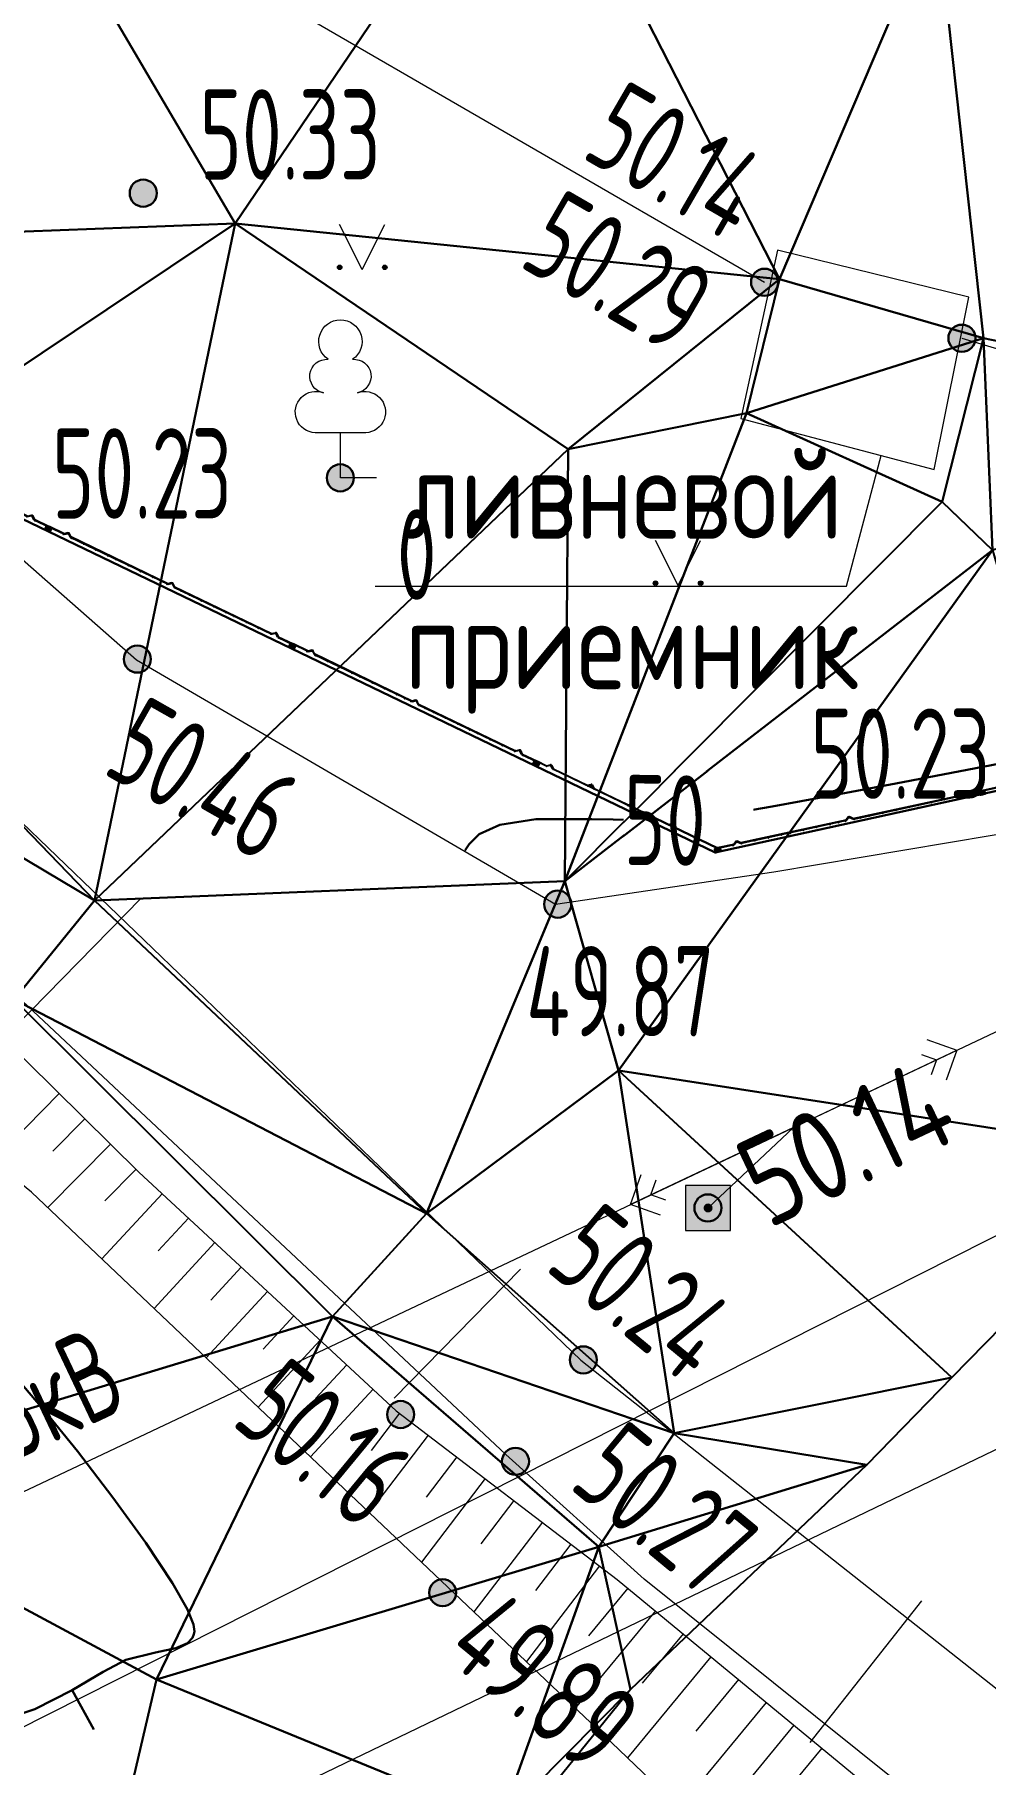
# Model space of a CAD drawing. Extents: x 1098675 to 1099684, y 381052 to 381453.
# Drawn here: x 1099311.37 to 1099321.91, y 381343.44 to 381362.6 of the extents above; entities that cross this region are included whole.
import ezdxf
from ezdxf.enums import TextEntityAlignment as Align

# ---------------------------------------------------------------- set-up
doc = ezdxf.new("R2010")
doc.units = 0
doc.header["$MEASUREMENT"] = 0
doc.set_wipeout_variables(frame=1)
doc.linetypes.add('Территория ПС Мелитопольская$0$GOST2.303 5', pattern=[24, 20, -1.5, 1, -1.5])
doc.layers.get('0').update_dxf_attribs({"linetype": 'CONTINUOUS', "lineweight": 0})
for name, color, linetype, lineweight in [('Горизонтали утолщенные', 32, 'CONTINUOUS', 30), ('ГП_БЛАГОУСТРОЙСТВО_ огражднение', 5, 'ограждение2', 30), ('Съемка', 253, 'CONTINUOUS', 20), ('Тропа обхода предв.', 7, 'CONTINUOUS', 0)]:
    doc.layers.add(name, color=color, linetype=linetype, lineweight=lineweight)
for name, color, linetype in [('С_R_Мелитополь1_SRF-VIEW', 252, 'CONTINUOUS'), ('Территория ПС Мелитопольская$0$3_Осевая', 3, 'Территория ПС Мелитопольская$0$GOST2.303 5'), ('Территория ПС Мелитопольская$0$5_Заштрих', 6, 'CONTINUOUS')]:
    doc.layers.add(name, color=color, linetype=linetype)
doc.layers.add('Территория ПС Мелитопольская$0$0.3 Внутреннее ограждение', color=7, linetype='CONTINUOUS', true_color=0x93278f)
doc.styles.add('txt', font='GOST2304A.ttf')
doc.styles.add('ГОСТ', font='GOST2304A.ttf', dxfattribs={"height": 2.5})
doc.linetypes.add('ЗАБ сетка', pattern='A,2.5,["<",txt,S=1.2,R=90,X=0,Y=0],5,[">",txt,S=1.2,R=90,X=0,Y=-0.6],2.5', length=10)
doc.linetypes.add('ограждение2', pattern='A,0.25,-0.1,[132,ltypeshp.shx,S=0.1,R=0,X=-0.1,Y=0],-0.1,1', length=1.45)
doc.linetypes.add('ПОДОШВА_Дороги', pattern='A,0,[201,mapsigns2.shx,S=0.12,R=0,X=0,Y=0],-1.5', length=1.5)

# ---------------------------------------------------------------- blocks, each defined once
blk = doc.blocks.new('*U100')
at = {"layer": 'Территория ПС Мелитопольская$0$5_Заштрих'}
h = blk.add_hatch(dxfattribs=at)
h.set_pattern_fill('ANSI31', color=256)
h.set_pattern_definition([(45, (-3707.2358, -503.4625), (-2.245064, 2.245064), [])])
edge = h.paths.add_edge_path()
edge.add_line((-20, 27), (-20, -27))
edge.add_arc((-17, -27), 3, 180, 270)
edge.add_line((-17, -30), (17, -30))
edge.add_arc((17, -27), 3, 270, 360)
edge.add_line((20, -27), (20, 27))
edge.add_arc((17, 27), 3, 360, 450)
edge.add_line((17, 30), (-17, 30))
edge.add_arc((-17, 27), 3, 89.9979, 180.0021)
edge = h.paths.add_edge_path(flags=16)
edge.add_line((-18, 27), (-18, -27))
edge.add_arc((-17, -27), 1.5, 180, 270)
edge.add_line((-17, -28), (17, -28))
edge.add_arc((17, -27), 1.5, 270, 360)
edge.add_line((19, -27), (19, 27))
edge.add_arc((17, 27), 1.5, 360, 450)
edge.add_line((17, 29), (-17, 29))
edge.add_arc((-17, 27), 1.5, 90, 180)
for points in [[(-17, -30), (17, -30, 0.414214), (20, -27), (20, 27, 0.414214), (17, 30), (-17, 30, 0.414214), (-20, 27), (-20, -27, 0.414214)], [(-17, -28), (17, -28, 0.414214), (19, -27), (19, 27, 0.414214), (17, 29), (-17, 29, 0.414214), (-18, 27), (-18, -27, 0.414214)]]:
    blk.add_lwpolyline(points, format="xyb", close=True)
at = {"layer": 'Территория ПС Мелитопольская$0$3_Осевая'}
for p, q in [((-20, 0), (20, 0)), ((0, -30), (0, 30))]:
    blk.add_line(p, q, dxfattribs=at)
blk = doc.blocks.new('Территория ПС Мелитопольская$0$3D Панель ограждения L3030')
for p, q in [((5, -185), (5, 0)), ((5, 0), (10, 0)), ((7, -190), (34, -223)), ((10, -185), (10, 0)), ((38, -220), (11, -187)), ((5, -1460), (5, -265)), ((34, -227), (7, -260)), ((10, -1461), (10, -265)), ((11, -263), (38, -230)), ((34, -223), (38, -220)), ((34, -227), (38, -230)), ((34, -1498), (7, -1465)), ((7, -1535), (34, -1502)), ((11, -1462), (38, -1495)), ((38, -1505), (11, -1538)), ((34, -1498), (38, -1495)), ((34, -1502), (38, -1505)), ((5, -1540), (5, -2735)), ((10, -1540), (10, -2735)), ((5, -2815), (5, -3000)), ((34, -2773), (7, -2740)), ((7, -2810), (34, -2777)), ((10, -2815), (10, -3000)), ((11, -2737), (38, -2770)), ((38, -2780), (11, -2813)), ((34, -2773), (38, -2770)), ((34, -2777), (38, -2780)), ((5, -3000), (10, -3000))]:
    blk.add_line(p, q)
for centre in [(3, -25), (3, -175), (3, -275), (33, -225), (3, -425), (3, -575), (3, -725), (3, -825), (3, -975), (3, -1125), (3, -1275), (3, -1375), (3, -1450), (33, -1500), (3, -1550), (3, -1625), (3, -1725), (3, -1875), (3, -2025), (3, -2175), (3, -2275), (3, -2425), (3, -2575), (3, -2725), (3, -2825), (33, -2775), (3, -2975)]:
    blk.add_circle(centre, 2.5)
for centre, radius, start, end in [((13, -185), 7.5, 180, 219.486), ((13, -185), 2.5, 180, 219.486), ((13, -265), 7.5, 140.514, 180), ((13, -265), 2.5, 140.514, 180), ((33, -225), 2.5, 320.514, 39.486), ((33, -225), 7.5, 320.514, 39.486), ((13, -1460), 7.5, 180, 219.486), ((13, -1460), 2.5, 180, 219.486), ((33, -1500), 2.5, 320.514, 39.486), ((33, -1500), 7.5, 320.514, 39.486), ((13, -1540), 7.5, 140.514, 180), ((13, -1540), 2.5, 140.514, 180), ((13, -2735), 7.5, 180, 219.486), ((13, -2815), 7.5, 140.514, 180), ((13, -2735), 2.5, 180, 219.486), ((13, -2815), 2.5, 140.514, 180), ((33, -2775), 2.5, 320.514, 39.486), ((33, -2775), 7.5, 320.514, 39.486)]:
    blk.add_arc(centre, radius, start, end)
blk = doc.blocks.new('*U99')
at = {"xscale": -1, "rotation": 246.3533401105362}
for name, p in [('*U100', (-8, -23)), ('Территория ПС Мелитопольская$0$3D Панель ограждения L3030', (2746, -1213)), ('*U100', (2740, -1227)), ('Территория ПС Мелитопольская$0$3D Панель ограждения L3030', (5494, -2416)), ('*U100', (5488, -2430)), ('Территория ПС Мелитопольская$0$3D Панель ограждения L3030', (8242, -3619)), ('*U100', (8236, -3633)), ('Территория ПС Мелитопольская$0$3D Панель ограждения L3030', (10990, -4823)), ('Территория ПС Мелитопольская$0$3D Панель ограждения L3030', (13739, -6026)), ('*U100', (10984, -4836)), ('*U100', (13733, -6040)), ('Территория ПС Мелитопольская$0$3D Панель ограждения L3030', (16487, -7229)), ('*U100', (16481, -7243)), ('Территория ПС Мелитопольская$0$3D Панель ограждения L3030', (19235, -8433)), ('*U100', (19229, -8446)), ('Территория ПС Мелитопольская$0$3D Панель ограждения L3030', (21983, -9636))]:
    blk.add_blockref(name, p, dxfattribs=at)
blk = doc.blocks.new('*U101')
for p, q in [((0, -5), (2, 0)), ((105, -51), (0, -5)), ((2, 0), (107, -47)), ((109, -47), (151, -35)), ((152, -40), (110, -52)), ((175, -80), (155, -41)), ((160, -39), (179, -78)), ((2030, -895), (179, -83)), ((181, -79), (2032, -890)), ((567, -247), (609, -236)), ((610, -240), (568, -252)), ((633, -281), (613, -242)), ((618, -239), (637, -278)), ((1025, -448), (1067, -436)), ((1068, -441), (1026, -453)), ((1091, -481), (1071, -442)), ((1076, -440), (1095, -479)), ((1483, -649), (1525, -637)), ((1526, -642), (1484, -654)), ((1549, -682), (1529, -643)), ((1534, -641), (1553, -680)), ((2030, -895), (2032, -890))]:
    blk.add_line(p, q)
for centre in [(153, -42), (611, -243), (1069, -443), (1527, -644)]:
    blk.add_circle(centre, 2.5)
for centre, radius, start, end in [((108, -44), 7.5, 246.3333, 285.8193), ((108, -44), 2.5, 246.3333, 285.8193), ((153, -42), 7.5, 26.8473, 105.8193), ((182, -76), 7.5, 206.8473, 246.3333), ((182, -76), 2.5, 206.8473, 246.3333), ((566, -245), 7.5, 246.3333, 285.8193), ((566, -245), 2.5, 246.3333, 285.8193), ((611, -243), 7.5, 26.8473, 105.8193), ((640, -277), 7.5, 206.8473, 246.3333), ((640, -277), 2.5, 206.8473, 246.3333), ((1024, -446), 7.5, 246.3333, 285.8193), ((1024, -446), 2.5, 246.3333, 285.8193), ((1069, -443), 7.5, 26.8473, 105.8193), ((1098, -478), 7.5, 206.8473, 246.3333), ((1098, -478), 2.5, 206.8473, 246.3333), ((1482, -646), 7.5, 246.3333, 285.8193), ((1482, -646), 2.5, 246.3333, 285.8193), ((1527, -644), 7.5, 26.8473, 105.8193), ((1555, -679), 7.5, 206.8473, 246.3333), ((1555, -679), 2.5, 206.8473, 246.3333)]:
    blk.add_arc(centre, radius, start, end)
at = {"xscale": -1, "rotation": 246.3332921055153}
blk.add_blockref('*U100', (-8, -23), dxfattribs=at)
blk = doc.blocks.new('*U102')
at = {"xscale": -1, "rotation": 284.2630666351911}
for name, p in [('Территория ПС Мелитопольская$0$3D Панель ограждения L3030', (11631, 2947)), ('Территория ПС Мелитопольская$0$3D Панель ограждения L3030', (8724, 2208)), ('*U100', (8728, 2193)), ('Территория ПС Мелитопольская$0$3D Панель ограждения L3030', (5816, 1468)), ('*U100', (5820, 1454)), ('Территория ПС Мелитопольская$0$3D Панель ограждения L3030', (2909, 729)), ('*U100', (2912, 715)), ('*U100', (5, -24))]:
    blk.add_blockref(name, p, dxfattribs=at)
blk = doc.blocks.new('Территория ПС Мелитопольская')
at = {"layer": 'Территория ПС Мелитопольская$0$0.3 Внутреннее ограждение'}
for name, p in [('*U99', (681179, 587327)), ('*U102', (705197, 576811)), ('*U101', (703166, 577701))]:
    blk.add_blockref(name, p, dxfattribs=at)
blk = doc.blocks.new('Съемка')
at = {"layer": 'Съемка', "linetype": 'Continuous', "lineweight": -2}
h = blk.add_hatch(color=8, dxfattribs=at)
h.dxf.hatch_style = 1
edge = h.paths.add_edge_path()
edge.add_arc((1099312.573, 381360.847), 0.15, 0, 360)
h = blk.add_hatch(color=8, dxfattribs=at)
h.dxf.hatch_style = 1
edge = h.paths.add_edge_path()
edge.add_arc((1099312.573, 381360.847), 0.15, 0, 360)
at = {"layer": 'Съемка'}
h = blk.add_hatch(color=8, dxfattribs=at)
edge = h.paths.add_edge_path()
edge.add_arc((1099314.75, 381360.025), 0.025, 0, 360)
h = blk.add_hatch(color=8, dxfattribs=at)
edge = h.paths.add_edge_path()
edge.add_arc((1099315.25, 381360.025), 0.025, 0, 360)
at = {"layer": 'Съемка', "linetype": 'Continuous', "lineweight": -2}
h = blk.add_hatch(color=8, dxfattribs=at)
h.dxf.hatch_style = 1
edge = h.paths.add_edge_path()
edge.add_arc((1099319.459, 381359.86), 0.15, 0, 360)
h = blk.add_hatch(color=8, dxfattribs=at)
h.dxf.hatch_style = 1
edge = h.paths.add_edge_path()
edge.add_arc((1099321.646, 381359.24), 0.15, 0, 360)
h = blk.add_hatch(color=8, dxfattribs=at)
h.dxf.hatch_style = 1
edge = h.paths.add_edge_path()
edge.add_arc((1099314.758, 381357.693), 0.15, 0, 360)
at = {"layer": 'Съемка'}
h = blk.add_hatch(color=8, dxfattribs=at)
edge = h.paths.add_edge_path()
edge.add_arc((1099318.25, 381356.525), 0.025, 0, 360)
h = blk.add_hatch(color=8, dxfattribs=at)
edge = h.paths.add_edge_path()
edge.add_arc((1099318.75, 381356.525), 0.025, 0, 360)
at = {"layer": 'Съемка', "linetype": 'Continuous', "lineweight": -2}
h = blk.add_hatch(color=8, dxfattribs=at)
h.dxf.hatch_style = 1
edge = h.paths.add_edge_path()
edge.add_arc((1099312.508, 381355.684), 0.15, 0, 360)
h = blk.add_hatch(color=8, dxfattribs=at)
h.dxf.hatch_style = 1
edge = h.paths.add_edge_path()
edge.add_arc((1099312.508, 381355.684), 0.15, 0, 360)
h = blk.add_hatch(color=8, dxfattribs=at)
h.dxf.hatch_style = 1
edge = h.paths.add_edge_path()
edge.add_arc((1099317.167, 381352.969), 0.15, 0, 360)
h = blk.add_hatch(color=8, dxfattribs=at)
h.dxf.hatch_style = 1
edge = h.paths.add_edge_path()
edge.add_arc((1099317.167, 381352.969), 0.15, 0, 360)
at = {"layer": 'Съемка', "linetype": 'Continuous', "lineweight": -2, "true_color": 0xffffff}
h = blk.add_hatch(color=7, dxfattribs=at)
h.dxf.hatch_style = 1
h.paths.add_polyline_path([(1099318.583, 381349.352), (1099319.083, 381349.352), (1099319.083, 381349.852), (1099318.583, 381349.852)])
at = {"layer": 'Съемка', "linetype": 'Continuous', "lineweight": -2}
h = blk.add_hatch(color=8, dxfattribs=at)
h.dxf.hatch_style = 1
edge = h.paths.add_edge_path()
edge.add_arc((1099318.831, 381349.603), 0.15, 0, 360)
h = blk.add_hatch(color=8, dxfattribs=at)
edge = h.paths.add_edge_path()
edge.add_arc((1099318.833, 381349.602), 0.05, 0, 360)
h = blk.add_hatch(color=8, dxfattribs=at)
h.dxf.hatch_style = 1
edge = h.paths.add_edge_path()
edge.add_arc((1099317.451, 381347.919), 0.15, 0, 360)
h = blk.add_hatch(color=8, dxfattribs=at)
h.dxf.hatch_style = 1
edge = h.paths.add_edge_path()
edge.add_arc((1099317.451, 381347.919), 0.15, 0, 360)
h = blk.add_hatch(color=8, dxfattribs=at)
h.dxf.hatch_style = 1
edge = h.paths.add_edge_path()
edge.add_arc((1099315.426, 381347.314), 0.15, 0, 360)
h = blk.add_hatch(color=8, dxfattribs=at)
h.dxf.hatch_style = 1
edge = h.paths.add_edge_path()
edge.add_arc((1099315.426, 381347.314), 0.15, 0, 360)
h = blk.add_hatch(color=8, dxfattribs=at)
h.dxf.hatch_style = 1
edge = h.paths.add_edge_path()
edge.add_arc((1099316.699, 381346.794), 0.15, 0, 360)
h = blk.add_hatch(color=8, dxfattribs=at)
h.dxf.hatch_style = 1
edge = h.paths.add_edge_path()
edge.add_arc((1099316.699, 381346.794), 0.15, 0, 360)
h = blk.add_hatch(color=8, dxfattribs=at)
h.dxf.hatch_style = 1
edge = h.paths.add_edge_path()
edge.add_arc((1099315.892, 381345.339), 0.15, 0, 360)
h = blk.add_hatch(color=8, dxfattribs=at)
h.dxf.hatch_style = 1
edge = h.paths.add_edge_path()
edge.add_arc((1099315.892, 381345.339), 0.15, 0, 360)
at = {"layer": 'Съемка', "color": 8, "linetype": 'Continuous', "ltscale": 0.5}
for points in [[(1099342.461, 381380.373), (1099341.252, 381377.842), (1099332.177, 381381.967), (1099303.679, 381395.331), (1099299.483, 381386.309), (1099297.088, 381381.333), (1099296.125, 381379.083), (1099295.915, 381377.181), (1099296.587, 381375.559), (1099297.877, 381373.511), (1099300.913, 381370.357), (1099308.477, 381366.218), (1099319.459, 381359.86)], [(1099321.646, 381359.24), (1099332.451, 381356.015)]]:
    blk.add_lwpolyline(points, dxfattribs=at)
at = {"layer": 'Съемка', "color": 8, "linetype": 'ЗАБ сетка', "ltscale": 0.5, "flags": 128}
blk.add_lwpolyline([(1099331.485, 381355.727), (1099326.899, 381354.627), (1099325.852, 381354.38), (1099319.56, 381353.323), (1099317.143, 381352.964), (1099312.497, 381355.672), (1099306.116, 381361.286), (1099295.664, 381364.341), (1099295.07, 381368.983)], dxfattribs=at)
at = {"layer": 'Съемка', "color": 8, "lineweight": 30, "ltscale": 0.5, "flags": 128}
for points in [[(1099311.121, 381347.774), (1099311.52, 381347.307), (1099311.844, 381346.906), (1099312.236, 381346.393), (1099312.601, 381345.891), (1099312.899, 381345.443), (1099313.063, 381345.152), (1099313.129, 381344.987), (1099313.14, 381344.908), (1099313.135, 381344.879), (1099313.118, 381344.84), (1099313.062, 381344.779), (1099312.935, 381344.723), (1099312.709, 381344.678), (1099312.381, 381344.596), (1099312.128, 381344.463), (1099311.784, 381344.26), (1099311.37, 381344.048), (1099310.906, 381343.893)], [(1099322.533, 381354.615), (1099321.704, 381354.457), (1099320.914, 381354.307), (1099320.186, 381354.169), (1099319.543, 381354.052), (1099319.006, 381353.96), (1099318.253, 381353.9), (1099317.544, 381353.909), (1099316.925, 381353.909), (1099316.526, 381353.849), (1099316.297, 381353.744), (1099316.184, 381353.635), (1099316.14, 381353.567)]]:
    blk.add_lwpolyline(points, dxfattribs=at)
at = {"layer": 'Съемка', "color": 8, "linetype": 'ПОДОШВА_Дороги', "lineweight": 0, "ltscale": 0.5, "flags": 128}
blk.add_lwpolyline([(1099340.526, 381327.786), (1099332.587, 381332.306), (1099328.204, 381334.954), (1099323.293, 381338.386), (1099317.679, 381343.759), (1099311.334, 381349.779), (1099306.689, 381353.559), (1099305.524, 381354.571), (1099301.95, 381360.586), (1099300.992, 381362.779)], dxfattribs=at)
at = {"layer": 'Съемка', "color": 8, "lineweight": 0, "flags": 128}
for points in [[(1099302.929, 381362.234), (1099306.445, 381355.84), (1099307.424, 381354.718), (1099308.199, 381354.102), (1099308.804, 381353.669), (1099312.524, 381349.999), (1099315.377, 381347.356), (1099317.827, 381345.486), (1099320.894, 381342.954), (1099324.344, 381340.089), (1099328.189, 381336.934), (1099332.909, 381334.157), (1099335.633, 381332.931), (1099337.357, 381331.935), (1099342.169, 381328.844)], [(1099305.085, 381361.52), (1099308.708, 381356.292), (1099317.422, 381347.915), (1099328.5, 381339.161), (1099347.937, 381328.166), (1099356.615, 381324.307), (1099366.208, 381320.583), (1099376.581, 381316.222), (1099379.753, 381314.934)], [(1099396.511, 381305.804), (1099365.454, 381318.904), (1099357.577, 381322.286), (1099347.455, 381326.639), (1099339.815, 381330.93), (1099334.713, 381333.856), (1099327.637, 381337.864), (1099318.126, 381345.489), (1099316.592, 381346.869), (1099309.325, 381353.681), (1099307.625, 381355.309), (1099304.03, 381360.792)]]:
    blk.add_lwpolyline(points, dxfattribs=at)
at = {"layer": 'Съемка', "color": 8, "linetype": 'Continuous', "lineweight": 9, "flags": 128}
for points in [[(1099315, 381360), (1099314.75, 381360.5)], [(1099315, 381360), (1099315.25, 381360.5)], [(1099318.5, 381356.5), (1099318.25, 381357)], [(1099318.5, 381356.5), (1099318.75, 381357)]]:
    blk.add_lwpolyline(points, dxfattribs=at)
at = {"layer": 'Съемка', "color": 8}
for points in [[(1099319.604, 381360.217), (1099319.196, 381358.351), (1099321.339, 381357.785), (1099321.722, 381359.695), (1099319.604, 381360.217)], [(1099312.549, 381353.034), (1099311.154, 381351.609)], [(1099316.754, 381348.924), (1099315.354, 381347.494)], [(1099321.199, 381345.249), (1099319.959, 381343.679)]]:
    blk.add_lwpolyline(points, dxfattribs=at)
at = {"layer": 'Съемка', "color": 8, "linetype": 'Continuous', "lineweight": 20}
blk.add_lwpolyline([(1099315.158, 381357.693), (1099314.758, 381357.693), (1099314.758, 381358.193), (1099314.477, 381358.193, -1.178675), (1099314.57, 381358.635, -0.944856), (1099314.622, 381359.006, -3.216662), (1099314.894, 381359.006, -0.944856), (1099314.947, 381358.635, -1.178675), (1099315.039, 381358.193, 0), (1099314.758, 381358.193, 0.669612)], format="xyb", dxfattribs=at)
at = {"layer": 'Съемка', "color": 8, "flags": 128}
for points in [[(1099315.142, 381356.492), (1099320.367, 381356.492), (1099320.75, 381357.941)], [(1099318.833, 381349.602), (1099319.781, 381350.495)]]:
    blk.add_lwpolyline(points, dxfattribs=at)
at = {"layer": 'Съемка', "color": 8, "linetype": 'Continuous', "lineweight": 20}
for points in [[(1099297.931, 381340.133), (1099302.143, 381338.472), (1099302.919, 381342.524), (1099330.195, 381355.418), (1099349.653, 381346.319), (1099366.013, 381339.042), (1099402.016, 381321.604)], [(1099293.477, 381335.589), (1099295.277, 381336.834), (1099296.39, 381339.207), (1099302.525, 381337.272), (1099304.857, 381340.63), (1099330.472, 381353.561), (1099348.811, 381344.513), (1099365.128, 381337.121), (1099401.209, 381319.948)], [(1099321.257, 381351.469), (1099321.59, 381351.35), (1099321.47, 381351.017)], [(1099319.781, 381350.495), (1099321.59, 381351.35)], [(1099321.197, 381351.302), (1099321.364, 381351.243), (1099321.304, 381351.076)], [(1099400.554, 381318.621), (1099363.968, 381334.664), (1099347.715, 381342.411), (1099330.823, 381351.162), (1099306.282, 381339.344), (1099303.827, 381336.689)], [(1099319.781, 381350.495), (1099317.973, 381349.64)], [(1099318.306, 381349.521), (1099317.973, 381349.64), (1099318.093, 381349.973)], [(1099318.366, 381349.688), (1099318.199, 381349.747), (1099318.259, 381349.914)]]:
    blk.add_lwpolyline(points, dxfattribs=at)
at = {"layer": 'Съемка', "color": 8, "ltscale": 0.5, "flags": 128}
blk.add_lwpolyline([(1099316.14, 381353.567), (1099316.134, 381353.552)], dxfattribs=at)
at = {"layer": 'Съемка', "color": 8, "lineweight": 0}
for points in [[(1099311.642, 381350.869), (1099310.908, 381350.125)], [(1099311.925, 381350.59), (1099311.572, 381350.231)], [(1099312.209, 381350.31), (1099311.515, 381349.607)], [(1099312.492, 381350.03), (1099312.148, 381349.682)], [(1099312.783, 381349.759), (1099312.115, 381349.038)], [(1099313.075, 381349.488), (1099312.74, 381349.126)], [(1099313.367, 381349.218), (1099312.693, 381348.49)], [(1099313.659, 381348.947), (1099313.321, 381348.581)], [(1099313.951, 381348.677), (1099313.27, 381347.942)], [(1099314.243, 381348.406), (1099313.901, 381348.037)], [(1099314.535, 381348.136), (1099313.848, 381347.394)], [(1099314.828, 381347.865), (1099314.482, 381347.492)], [(1099315.12, 381347.594), (1099314.426, 381346.846)], [(1099315.415, 381347.327), (1099315.1, 381346.916)], [(1099315.731, 381347.086), (1099315.076, 381346.228)], [(1099316.047, 381346.844), (1099315.707, 381346.398)], [(1099316.364, 381346.603), (1099315.657, 381345.677)], [(1099316.68, 381346.361), (1099316.314, 381345.881)], [(1099316.997, 381346.12), (1099316.238, 381345.126)], [(1099317.313, 381345.878), (1099316.921, 381345.364)], [(1099317.63, 381345.636), (1099316.819, 381344.575)], [(1099317.943, 381345.39), (1099317.507, 381344.863)], [(1099318.25, 381345.137), (1099317.361, 381344.061)], [(1099318.557, 381344.884), (1099318.104, 381344.335)], [(1099318.864, 381344.63), (1099317.939, 381343.51)], [(1099319.171, 381344.377), (1099318.699, 381343.805)], [(1099319.478, 381344.123), (1099318.516, 381342.958)], [(1099319.785, 381343.87), (1099319.294, 381343.276)], [(1099320.092, 381343.617), (1099319.093, 381342.406)]]:
    blk.add_lwpolyline(points, dxfattribs=at)
at = {"layer": 'Съемка', "color": 8, "linetype": 'Continuous', "lineweight": 20}
blk.add_lwpolyline([(1099318.583, 381349.352), (1099319.083, 381349.352), (1099319.083, 381349.852), (1099318.583, 381349.852)], close=True, dxfattribs=at)
at = {"layer": 'Съемка', "color": 8, "linetype": 'Continuous', "lineweight": -2}
blk.add_lwpolyline([(1099311.784, 381344.26), (1099312.026, 381343.822)], dxfattribs=at)
for centre in [(1099312.573, 381360.847), (1099312.573, 381360.847), (1099319.459, 381359.86), (1099321.646, 381359.24), (1099314.758, 381357.693), (1099312.508, 381355.684), (1099312.508, 381355.684), (1099317.167, 381352.969), (1099317.167, 381352.969), (1099318.831, 381349.603), (1099317.451, 381347.919), (1099317.451, 381347.919), (1099315.426, 381347.314), (1099315.426, 381347.314), (1099316.699, 381346.794), (1099316.699, 381346.794), (1099315.892, 381345.339), (1099315.892, 381345.339)]:
    blk.add_circle(centre, 0.15, dxfattribs=at)
at = {"layer": 'Съемка', "color": 8, "linetype": 'Continuous', "lineweight": 0}
for centre in [(1099314.75, 381360.025), (1099315.25, 381360.025), (1099318.25, 381356.525), (1099318.75, 381356.525)]:
    blk.add_circle(centre, 0.025, dxfattribs=at)
at = {"layer": 'Съемка', "color": 8, "style": 'ГОСТ', "width": 0.8}
for s, rotation, p in [('50.14', 329.9314, (1099318.487, 381361.207)), ('50.29', 329.9314, (1099317.841, 381359.975)), ('35кВ', 25.3672, (1099311.36, 381347.451))]:
    blk.add_text(s, height=1, rotation=rotation, dxfattribs=at).set_placement(p, align=Align.MIDDLE_CENTER)
at = {"layer": 'Съемка', "color": 8, "lineweight": 30, "style": 'ГОСТ', "width": 0.8}
for s, p in [('50.33', (1099313.198, 381360.997)), ('50.23', (1099311.563, 381357.241)), ('0', (1099315.383, 381356.343)), ('50.23', (1099319.969, 381354.136)), ('49.87', (1099316.817, 381351.504))]:
    blk.add_text(s, height=1, dxfattribs=at).set_placement(p)
for s, rotation, p in [('50.46', 330.4335, (1099312.104, 381354.429)), ('50.24', 320.4638, (1099317.009, 381348.929)), ('50.16', 320.4638, (1099313.533, 381347.214)), ('50.27', 320.4638, (1099317.276, 381346.512)), ('49.89', 320.4638, (1099315.882, 381344.639))]:
    blk.add_text(s, height=1, rotation=rotation, dxfattribs=at).set_placement(p)
at = {"layer": 'Съемка', "color": 8, "linetype": 'Continuous', "lineweight": 30, "style": 'ГОСТ', "width": 0.8}
blk.add_text('50', height=1, rotation=359.266, dxfattribs=at).set_placement((1099317.898, 381353.904), align=Align.MIDDLE_LEFT)
at = {"layer": 'Съемка', "color": 8, "linetype": 'Continuous', "lineweight": 30, "style": 'ГОСТ'}
blk.add_text('50.14', height=1, rotation=25.3005, dxfattribs=at).set_placement((1099319.497, 381349.365))
at = {"layer": 'Съемка', "color": 8, "insert": (1099315.471, 381358.018), "char_height": 1, "width": 9.52, "attachment_point": 1, "style": 'ГОСТ'}
blk.add_mtext('ливневой\\Pприемник', dxfattribs=at)
at = {"color": 7, "true_color": 0xffffff}
blk.add_wipeout([(1099317.905, 381354.454), (1099319.339, 381354.436), (1099319.325, 381353.336), (1099317.891, 381353.354)], dxfattribs=at).dxf.layer = 'Съемка'
blk.add_wipeout([(1099317.905, 381354.454), (1099319.339, 381354.436), (1099319.325, 381353.336), (1099317.891, 381353.354)], dxfattribs=at).translate(0, 0, 2).dxf.layer = 'Горизонтали утолщенные'
at = {"layer": 'Съемка', "color": 8, "linetype": 'Continuous', "lineweight": 30, "style": 'ГОСТ', "width": 0.8}
blk.add_text('50', height=1, rotation=359.266, dxfattribs=at).set_placement((1099317.898, 381353.904, 2), align=Align.MIDDLE_LEFT)

msp = doc.modelspace()

# ---------------------------------------------------------------- block references
at = {"layer": 'Съемка', "color": 6, "lineweight": 30}
msp.add_blockref('Съемка', (0, 0), dxfattribs=at)

# ---------------------------------------------------------------- next in the draw order: linework, layer by layer
at = {"layer": 'ГП_БЛАГОУСТРОЙСТВО_ огражднение', "color": 5, "linetype": 'ограждение2', "ltscale": 3}
msp.add_lwpolyline([(1099295.239, 381364.938), (1099318.913, 381353.542), (1099333.556, 381356.747)], dxfattribs=at)
at = {"layer": 'С_R_Мелитополь1_SRF-VIEW', "linetype": 'Continuous'}
for points in [[(1099321.366, 381363.974), (1099323.548, 381365.915), (1099326.819, 381358.218)], [(1099316.849, 381365.319), (1099313.592, 381360.51), (1099311.184, 381364.61)], [(1099313.592, 381360.51), (1099316.849, 381365.319), (1099319.626, 381359.894)], [(1099319.626, 381359.894), (1099316.849, 381365.319), (1099321.366, 381363.974)], [(1099311.184, 381364.61), (1099313.592, 381360.51), (1099307.771, 381360.291)], [(1099319.626, 381359.894), (1099321.366, 381363.974), (1099321.887, 381359.242)], [(1099326.819, 381358.218), (1099321.887, 381359.242), (1099321.366, 381363.974)], [(1099313.592, 381360.51), (1099308.248, 381356.931), (1099307.771, 381360.291)], [(1099312.032, 381353.011), (1099308.248, 381356.931), (1099313.592, 381360.51)], [(1099317.284, 381358.011), (1099312.032, 381353.011), (1099313.592, 381360.51)], [(1099319.626, 381359.894), (1099317.284, 381358.011), (1099313.592, 381360.51)], [(1099319.257, 381358.408), (1099317.284, 381358.011), (1099319.626, 381359.894)], [(1099321.887, 381359.242), (1099319.257, 381358.408), (1099319.626, 381359.894)], [(1099321.887, 381359.242), (1099321.426, 381357.427), (1099319.257, 381358.408)], [(1099321.887, 381359.242), (1099321.984, 381356.89), (1099321.426, 381357.427)], [(1099326.819, 381358.218), (1099321.984, 381356.89), (1099321.887, 381359.242)], [(1099321.426, 381357.427), (1099317.245, 381353.224), (1099319.257, 381358.408)], [(1099319.257, 381358.408), (1099317.245, 381353.224), (1099317.284, 381358.011)], [(1099317.245, 381353.224), (1099312.032, 381353.011), (1099317.284, 381358.011)], [(1099321.984, 381356.89), (1099317.245, 381353.224), (1099321.426, 381357.427)], [(1099307.338, 381355.807), (1099308.248, 381356.931), (1099312.032, 381353.011)], [(1099317.841, 381351.126), (1099317.245, 381353.224), (1099321.984, 381356.89)], [(1099323.946, 381350.182), (1099317.841, 381351.126), (1099321.984, 381356.89)], [(1099307.338, 381355.807), (1099312.032, 381353.011), (1099311.142, 381351.912)], [(1099315.711, 381349.54), (1099312.032, 381353.011), (1099317.245, 381353.224)], [(1099315.711, 381349.54), (1099317.245, 381353.224), (1099317.841, 381351.126)], [(1099311.142, 381351.912), (1099312.032, 381353.011), (1099315.711, 381349.54)], [(1099314.671, 381348.4), (1099308.639, 381346.568), (1099311.142, 381351.912)], [(1099314.671, 381348.4), (1099311.142, 381351.912), (1099315.711, 381349.54)], [(1099315.711, 381349.54), (1099317.841, 381351.126), (1099318.456, 381347.107)], [(1099321.533, 381347.725), (1099317.841, 381351.126), (1099323.946, 381350.182)], [(1099321.533, 381347.725), (1099318.456, 381347.107), (1099317.841, 381351.126)], [(1099314.671, 381348.4), (1099315.711, 381349.54), (1099318.456, 381347.107)], [(1099314.671, 381348.4), (1099312.721, 381344.378), (1099308.639, 381346.568)], [(1099317.624, 381345.847), (1099312.721, 381344.378), (1099314.671, 381348.4)], [(1099317.624, 381345.847), (1099314.671, 381348.4), (1099318.456, 381347.107)], [(1099320.594, 381346.755), (1099318.456, 381347.107), (1099321.533, 381347.725)], [(1099320.594, 381346.755), (1099317.624, 381345.847), (1099318.456, 381347.107)], [(1099320.594, 381346.755), (1099317.974, 381344.267), (1099317.624, 381345.847)], [(1099308.639, 381346.568), (1099311.929, 381340.992), (1099307.246, 381339.219)], [(1099308.639, 381346.568), (1099312.721, 381344.378), (1099311.929, 381340.992)], [(1099317.624, 381345.847), (1099316.535, 381342.816), (1099312.721, 381344.378)], [(1099317.974, 381344.267), (1099316.535, 381342.816), (1099317.624, 381345.847)], [(1099316.535, 381342.816), (1099311.929, 381340.992), (1099312.721, 381344.378)], [(1099317.974, 381344.267), (1099312.49, 381337.488), (1099316.535, 381342.816)]]:
    msp.add_3dface(points, dxfattribs=at)

# ---------------------------------------------------------------- next in the draw order: block references
at = {"layer": 'Тропа обхода предв.', "xscale": 0.001, "yscale": 0.001, "zscale": 0.001, "rotation": 357.9626094329727}
msp.add_blockref('Территория ПС Мелитопольская', (1098593.679, 380802.216), dxfattribs=at)

doc.saveas('drawing.dxf')
